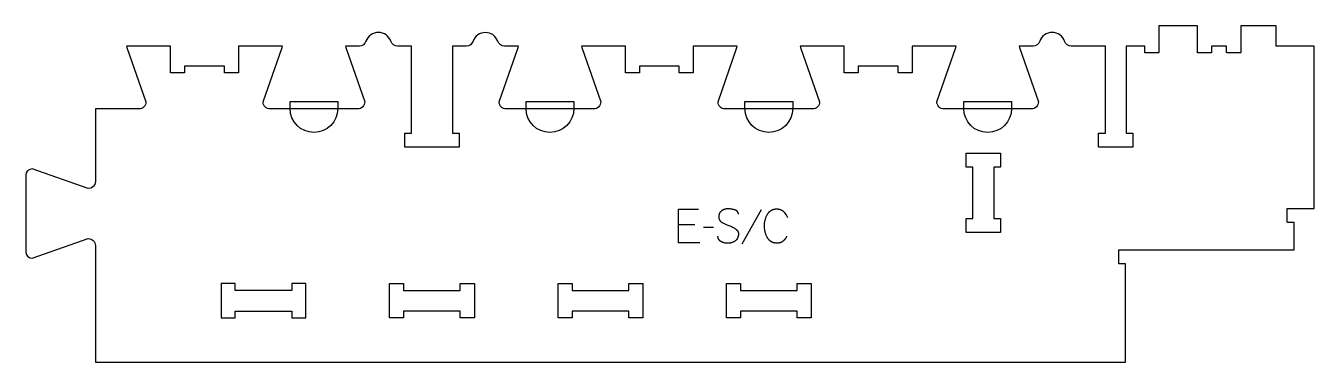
# Model space of a CAD drawing. Extents: x -576 to 571, y -136 to 164.
import ezdxf

# ---------------------------------------------------------------- set-up
doc = ezdxf.new("R2010")
doc.units = 0
for name, color, linetype in [('1_ANYTOOL_1MMDEEP_LABELS_S', 2, 'CONTINUOUS'), ('3_ANYTOOL_CUTTHROUGH_INSID', 4, 'CONTINUOUS'), ('4_ANYTOOL_CUTTHROUGH_OUTSI', 5, 'CONTINUOUS'), ('5_ANYTOOL_HALF_MILL_9MM_IN', 3, 'CONTINUOUS')]:
    doc.layers.add(name, color=color, linetype=linetype)

msp = doc.modelspace()

# ---------------------------------------------------------------- linework, layer by layer
at = {"layer": '1_ANYTOOL_1MMDEEP_LABELS_S'}
for p, q in [((78.6, -0.1), (61.4, -30.9)), ((19.5, -13.6), (4.8, -13.6)), ((36, -15.8), (27.2, -15.9))]:
    msp.add_line(p, q, dxfattribs=at)
for points in [[(23.8, -29.7), (4.8, -29.7), (4.8, 0.3), (22.7, 0.3)], [(58.2, -4.2), (58.2, -4.1), (58.2, -4), (58.2, -3.9), (58.2, -3.8), (58.2, -3.7), (58.2, -3.6), (58.2, -3.5), (58.2, -3.4), (58.2, -3.3), (58.1, -3.3), (58.1, -3.2), (58.1, -3.1), (58.1, -3), (58.1, -2.9), (58, -2.9), (58, -2.8), (58, -2.7), (58, -2.6), (57.9, -2.5), (57.9, -2.5), (57.9, -2.4), (57.8, -2.3), (57.8, -2.3), (57.7, -2.2), (57.7, -2.1), (57.7, -2), (57.6, -2), (57.6, -1.9), (57.5, -1.9), (57.5, -1.8), (57.4, -1.7), (57.4, -1.7), (57.3, -1.6), (57.3, -1.5), (57.2, -1.5), (57.1, -1.4), (57.1, -1.4), (57, -1.3), (57, -1.3), (56.9, -1.2), (56.8, -1.2), (56.8, -1.1), (56.7, -1.1), (56.6, -1), (56.5, -1), (56.5, -0.9), (56.4, -0.9), (56.3, -0.8), (56.2, -0.8), (56.2, -0.7), (56.1, -0.7), (55.9, -0.6), (55.7, -0.5), (55.5, -0.5), (55.3, -0.4), (55.1, -0.3), (54.9, -0.3), (54.1, 0), (53.3, 0.2), (52.6, 0.3), (51.8, 0.4), (51.4, 0.5), (51, 0.6), (50.7, 0.6), (50.3, 0.6), (49.9, 0.7), (49.6, 0.7), (49.2, 0.7), (48.9, 0.7), (48.7, 0.7), (48.5, 0.7), (48.3, 0.7), (48.1, 0.7), (47.9, 0.6), (47.7, 0.6), (47.5, 0.6), (47.3, 0.6), (47.2, 0.5), (47, 0.5), (46.8, 0.5), (46.6, 0.4), (46.4, 0.4), (46.2, 0.3), (46.1, 0.3), (45.9, 0.2), (45.7, 0.2), (45.5, 0.1), (45.4, 0), (45.2, 0), (45, -0.1), (44.9, -0.2), (44.7, -0.3), (44.5, -0.4), (44.4, -0.4), (44.2, -0.5), (44, -0.6), (43.9, -0.7), (43.7, -0.8), (43.6, -0.9), (43.4, -1), (43.2, -1.2), (43.1, -1.3), (42.9, -1.4), (42.8, -1.5), (42.7, -1.6), (42.5, -1.8), (42.4, -1.9), (42.3, -2), (42.2, -2.2), (42, -2.3), (41.9, -2.4), (41.8, -2.6), (41.7, -2.7), (41.6, -2.9), (41.5, -3), (41.5, -3.2), (41.4, -3.4), (41.3, -3.5), (41.2, -3.7), (41.2, -3.9), (41.1, -4), (41.1, -4.2), (41, -4.4), (41, -4.6), (40.9, -4.7), (40.9, -4.9), (40.8, -5.1), (40.8, -5.3), (40.8, -5.5), (40.8, -5.7), (40.8, -5.9), (40.8, -6.1), (40.8, -6.3), (40.8, -6.6), (40.8, -6.8), (40.8, -7), (40.8, -7.2), (40.8, -7.4), (40.9, -7.6), (40.9, -7.8), (40.9, -8), (41, -8.1), (41, -8.3), (41.1, -8.5), (41.2, -8.7), (41.2, -8.8), (41.2, -8.9), (41.3, -8.9), (41.3, -9), (41.3, -9.1), (41.4, -9.2), (41.4, -9.3), (41.5, -9.3), (41.5, -9.4), (41.6, -9.5), (41.6, -9.6), (41.7, -9.7), (41.7, -9.7), (41.8, -9.8), (41.8, -9.9), (41.9, -9.9), (41.9, -10), (42, -10.1), (42, -10.2), (42.1, -10.2), (42.2, -10.3), (42.2, -10.4), (42.3, -10.4), (42.4, -10.5), (42.5, -10.6), (42.6, -10.7), (42.8, -10.9), (42.9, -11), (43.1, -11.1), (43.2, -11.2), (43.4, -11.3), (43.6, -11.4), (44.3, -11.8), (45, -12.2), (45.8, -12.5), (46.5, -12.9), (47.3, -13.2), (48.1, -13.6), (48.9, -13.9), (49.8, -14.2), (50.6, -14.5), (51.4, -14.9), (52.2, -15.2), (52.9, -15.6), (53.7, -15.9), (54.4, -16.3), (55.1, -16.7), (55.8, -17.1), (56, -17.3), (56.1, -17.4), (56.3, -17.5), (56.4, -17.5), (56.4, -17.6), (56.5, -17.7), (56.6, -17.7), (56.6, -17.8), (56.7, -17.9), (56.8, -17.9), (56.8, -18), (56.9, -18.1), (57, -18.1), (57, -18.2), (57.1, -18.3), (57.1, -18.3), (57.2, -18.4), (57.3, -18.5), (57.3, -18.6), (57.4, -18.6), (57.4, -18.7), (57.5, -18.8), (57.5, -18.9), (57.5, -18.9), (57.6, -19), (57.6, -19.1), (57.7, -19.2), (57.7, -19.3), (57.8, -19.4), (57.8, -19.4), (57.8, -19.5), (57.9, -19.6), (57.9, -19.7), (57.9, -19.8), (58, -19.9), (58, -20), (58, -20.1), (58.1, -20.3), (58.1, -20.5), (58.1, -20.6), (58.2, -20.8), (58.2, -21.1), (58.2, -21.3), (58.2, -21.5), (58.2, -21.7), (58.2, -21.9), (58.2, -22.1), (58.2, -22.4), (58.2, -22.6), (58.2, -22.8), (58.2, -23), (58.1, -23.3), (58.1, -23.5), (58, -23.7), (58, -23.9), (57.9, -24.1), (57.9, -24.3), (57.8, -24.5), (57.8, -24.7), (57.7, -24.9), (57.6, -25.1), (57.5, -25.3), (57.4, -25.5), (57.4, -25.7), (57.3, -25.8), (57.2, -26), (57.1, -26.2), (56.9, -26.3), (56.8, -26.5), (56.7, -26.7), (56.6, -26.8), (56.4, -27), (56.3, -27.1), (56.2, -27.3), (56, -27.4), (55.9, -27.5), (55.7, -27.7), (55.5, -27.8), (55.4, -27.9), (55.2, -28), (55, -28.2), (54.7, -28.4), (54.3, -28.6), (53.9, -28.8), (53.6, -28.9), (53.2, -29.1), (52.8, -29.3), (52.4, -29.4), (52.2, -29.5), (52, -29.5), (51.8, -29.6), (51.7, -29.6), (51.5, -29.7), (51.3, -29.7), (51.1, -29.8), (50.9, -29.8), (50.5, -29.9), (50.1, -29.9), (49.6, -30), (49.2, -30), (48.8, -30), (48.4, -30), (48, -30), (47.6, -30), (47.2, -29.9), (46.8, -29.9), (46.4, -29.8), (46, -29.7), (45.7, -29.6), (45.3, -29.5), (44.9, -29.4), (44.5, -29.3), (44.2, -29.1), (43.8, -29), (43.5, -28.8), (43.1, -28.6), (42.8, -28.5), (42.6, -28.4), (42.4, -28.3), (42.3, -28.1), (42.1, -28), (42, -27.9), (41.8, -27.8), (41.7, -27.7), (41.6, -27.6), (41.4, -27.4), (41.3, -27.3), (41.2, -27.2), (41.1, -27.1), (41.1, -27), (41, -26.9), (40.9, -26.9), (40.9, -26.8), (40.9, -26.7), (40.8, -26.6), (40.8, -26.6), (40.7, -26.5), (40.7, -26.4), (40.6, -26.3), (40.6, -26.3), (40.6, -26.2), (40.5, -26.1), (40.5, -26), (40.5, -26), (40.4, -25.9), (40.4, -25.8), (40.4, -25.7), (40.3, -25.6), (40.3, -25.6), (40.2, -25.4), (40.2, -25.2), (40.2, -25.1), (40.1, -24.9), (40.1, -24.7), (40.1, -24.5), (40.1, -24.4), (40, -24.2), (40, -24), (40, -23.8)]]:
    msp.add_lwpolyline(points, dxfattribs=at)
msp.add_lwpolyline([(102.2, -7.2, 0.131103), (98.4, -1.8), (98.2, -1.7), (98.1, -1.5), (97.9, -1.4), (97.8, -1.3), (97.6, -1.2), (97.4, -1.1), (97.3, -1), (97.1, -0.9), (96.9, -0.8), (96.7, -0.7), (96.6, -0.6), (96.4, -0.5), (96.2, -0.4), (96, -0.3), (95.8, -0.3), (95.6, -0.2), (95.4, -0.1), (95.3, -0.1), (95.1, 0), (94.9, 0), (94.7, 0.1), (94.5, 0.1), (94.3, 0.2), (94, 0.2), (93.8, 0.2), (93.6, 0.3), (93.4, 0.3), (93.2, 0.3), (93, 0.3), (92.8, 0.3), (92.5, 0.3), (92.3, 0.3), (92, 0.3), (91.6, 0.3), (91.3, 0.3), (91, 0.3), (90.7, 0.2), (90.3, 0.2), (90, 0.1), (89.7, 0), (89.4, 0), (89.1, -0.1), (88.8, -0.2), (88.6, -0.3), (88.3, -0.4), (88.1, -0.5), (88, -0.6), (87.9, -0.6), (87.7, -0.7), (87.6, -0.8), (87.5, -0.8), (87.3, -0.9), (87.2, -1), (87.1, -1.1), (87, -1.1), (86.8, -1.2), (86.7, -1.3), (86.5, -1.5), (86.2, -1.7), (86, -1.9), (85.8, -2.1), (85.5, -2.3), (85.3, -2.5), (85.1, -2.8), (84.9, -3), (84.7, -3.3), (84.5, -3.5), (84.3, -3.8), (84.1, -4.1), (84, -4.4), (83.6, -5), (83.3, -5.6), (83, -6.2), (82.7, -6.8), (82.5, -7.4), (82.3, -8), (82.1, -8.6), (81.9, -9.3), (81.7, -9.9), (81.6, -10.6), (81.4, -11.2), (81.3, -11.9), (81.3, -12.6), (81.2, -13.3), (81.2, -14), (81.2, -14.7), (81.2, -15.4), (81.2, -16), (81.3, -16.7), (81.4, -17.4), (81.5, -18.1), (81.6, -18.7), (81.7, -19.4), (81.9, -20), (82.1, -20.7), (82.3, -21.3), (82.5, -22), (82.8, -22.6), (83, -23.2), (83.3, -23.8), (83.7, -24.4), (84, -25), (84.2, -25.3), (84.4, -25.6), (84.6, -25.8), (84.8, -26.1), (85, -26.3), (85.2, -26.6), (85.4, -26.8), (85.6, -27), (85.8, -27.2), (86.1, -27.4), (86.3, -27.6), (86.6, -27.8), (86.7, -27.9), (86.8, -28), (86.9, -28.1), (87.1, -28.2), (87.2, -28.3), (87.3, -28.3), (87.5, -28.4), (87.6, -28.5), (87.9, -28.6), (88.2, -28.8), (88.4, -28.9), (88.7, -29), (89, -29.1), (89.3, -29.2), (89.6, -29.3), (89.9, -29.4), (90.3, -29.4), (90.6, -29.5), (90.9, -29.5), (91.3, -29.6), (91.6, -29.6), (91.9, -29.6), (92.3, -29.7), (92.7, -29.7), (93, -29.7), (93.4, -29.6), (93.6, -29.6), (93.8, -29.6), (94, -29.6), (94.1, -29.6), (94.3, -29.5), (94.5, -29.5), (94.7, -29.5), (94.8, -29.4), (95, -29.4), (95.2, -29.3), (95.3, -29.3), (95.5, -29.3), (95.7, -29.2), (95.8, -29.1), (96, -29.1), (96.1, -29), (96.3, -29), (96.5, -28.9), (96.6, -28.8), (96.8, -28.7), (96.9, -28.7), (97.1, -28.6), (97.2, -28.5), (97.3, -28.4), (97.5, -28.3), (97.6, -28.2), (97.8, -28.1), (97.9, -28), (98.2, -27.8), (98.4, -27.6), (98.7, -27.4), (98.9, -27.2), (99.2, -26.9), (99.4, -26.7), (99.6, -26.4), (99.9, -26.2), (100.1, -25.9), (100.3, -25.6), (100.5, -25.3), (100.7, -25.1), (100.9, -24.8), (101.1, -24.5), (101.3, -24.1), (101.5, -23.8)], format="xyb", dxfattribs=at)
at = {"layer": '3_ANYTOOL_CUTTHROUGH_INSID'}
for points in [[(261.1, -20.3), (261.1, -7.8), (267.1, -7.8), (267.1, 37.7), (261.1, 37.7), (261.1, 50.2), (291.6, 50.2), (291.6, 37.7), (285.6, 37.7), (285.6, -7.8), (291.6, -7.8), (291.6, -20.3)], [(-339.4, -71.9), (-389.9, -71.9), (-389.9, -65.9), (-402.4, -65.9), (-402.4, -96.4), (-389.9, -96.4), (-389.9, -90.4), (-339.4, -90.4), (-339.4, -96.4), (-326.9, -96.4), (-326.9, -65.9), (-339.4, -65.9)], [(-189.4, -71.9), (-189.4, -65.9), (-176.9, -65.9), (-176.9, -96.4), (-189.4, -96.4), (-189.4, -90.4), (-239.9, -90.4), (-239.9, -96.4), (-252.4, -96.4), (-252.4, -65.9), (-239.9, -65.9), (-239.9, -71.9)], [(-39.4, -71.9), (-39.4, -65.9), (-26.9, -65.9), (-26.9, -96.4), (-39.4, -96.4), (-39.4, -90.4), (-89.9, -90.4), (-89.9, -96.4), (-102.4, -96.4), (-102.4, -65.9), (-89.9, -65.9), (-89.9, -71.9)], [(110.6, -71.9), (110.6, -65.9), (123.1, -65.9), (123.1, -96.4), (110.6, -96.4), (110.6, -90.4), (60.1, -90.4), (60.1, -96.4), (47.6, -96.4), (47.6, -65.9), (60.1, -65.9), (60.1, -71.9)]]:
    msp.add_lwpolyline(points, close=True, dxfattribs=at)
at = {"layer": '4_ANYTOOL_CUTTHROUGH_OUTSI'}
msp.add_lwpolyline([(-184, 145.6), (-196.4, 145.6), (-196.4, 68.1), (-190.7, 68.1, -0.414214), (-190.4, 67.9), (-190.4, 55.9, -0.414214), (-190.7, 55.6), (-238.7, 55.6, -0.414214), (-238.9, 55.9), (-238.9, 67.9, -0.414214), (-238.7, 68.1), (-232.9, 68.1), (-232.9, 145.6), (-245.3, 145.6, -0.317837), (-251.2, 149.8, 0.707107), (-273.4, 149.8, -0.317837), (-279.3, 145.6), (-291.7, 145.6), (-291.4, 144.2), (-274.5, 96), (-274.5, 95.9, -0.414214), (-280.8, 89.6), (-358.8, 89.6, -0.414214), (-365, 95.9), (-365, 96), (-348.1, 144.2), (-347.9, 145.6), (-387, 145.6), (-387, 121.9, -0.414214), (-387.2, 121.6), (-399.2, 121.6, -0.414214), (-399.5, 121.9), (-399.5, 127.6), (-435, 127.6), (-435, 121.9, -0.414214), (-435.2, 121.6), (-447.2, 121.6, -0.414214), (-447.5, 121.9), (-447.5, 145.6), (-486.6, 145.6), (-486.3, 144.2), (-469.4, 96), (-469.4, 95.9, -0.414214), (-475.7, 89.6), (-514.4, 89.6), (-514.4, 24.9, -0.411451), (-520.7, 18.7), (-520.7, 18.7), (-570.7, 36.2, 0.412073), (-576.4, 30.5), (-576.4, -37.5, 0.412073), (-570.7, -43.3), (-520.7, -25.8), (-520.7, -25.8, -0.414214), (-514.4, -32), (-514.4, -135.9), (403.1, -135.9), (403.1, -48.4), (397.3, -48.4, -0.414214), (397.1, -48.1), (397.1, -36.1, -0.414214), (397.3, -35.9), (553.1, -35.9), (553.1, -11.4), (547.3, -11.4, -0.414214), (547.1, -11.1), (547.1, 0.9, -0.414214), (547.3, 1.1), (571.1, 1.1), (571.1, 145.6), (537.3, 145.6, -0.414214), (537.1, 145.9), (537.1, 163.6), (505.6, 163.6), (505.6, 139.9, -0.414214), (505.3, 139.6), (493.3, 139.6, -0.414214), (493.1, 139.9), (493.1, 145.6), (479.6, 145.6), (479.6, 139.9, -0.414214), (479.3, 139.6), (467.3, 139.6, -0.414214), (467.1, 139.9), (467.1, 163.6), (432.6, 163.6), (432.6, 139.9, -0.414214), (432.3, 139.6), (420.3, 139.6, -0.414214), (420.1, 139.9), (420.1, 145.6), (403.6, 145.6), (403.6, 68.1), (409.3, 68.1, -0.414214), (409.6, 67.9), (409.6, 55.9, -0.414214), (409.3, 55.6), (379.3, 55.6, -0.414214), (379.1, 55.9), (379.1, 67.9, -0.414214), (379.3, 68.1), (385.1, 68.1), (385.1, 145.6), (354.7, 145.6, -0.317837), (348.8, 149.8, 0.707107), (326.6, 149.8, -0.317837), (320.7, 145.6), (308.3, 145.6), (308.6, 144.2), (325.5, 96), (325.5, 95.9, -0.414214), (319.2, 89.6), (241.2, 89.6, -0.414214), (235, 95.9), (235, 96), (251.9, 144.2), (252.1, 145.6), (213, 145.6), (213, 121.9, -0.414214), (212.8, 121.6), (200.8, 121.6, -0.414214), (200.5, 121.9), (200.5, 127.6), (165, 127.6), (165, 121.9, -0.414214), (164.8, 121.6), (152.8, 121.6, -0.414214), (152.5, 121.9), (152.5, 145.6), (113.4, 145.6), (113.7, 144.2), (130.6, 96), (130.6, 95.9, -0.414214), (124.3, 89.6), (46.3, 89.6, -0.414214), (40.1, 95.9), (40.1, 96), (57, 144.2), (57.2, 145.6), (18.1, 145.6), (18.1, 121.9, -0.414214), (17.9, 121.6), (5.9, 121.6, -0.414214), (5.6, 121.9), (5.6, 127.6), (-29.9, 127.6), (-29.9, 121.9, -0.414214), (-30.1, 121.6), (-42.1, 121.6, -0.414214), (-42.4, 121.9), (-42.4, 145.6), (-81.5, 145.6), (-81.2, 144.2), (-64.3, 96), (-64.3, 95.9, -0.414214), (-70.6, 89.6), (-148.6, 89.6, -0.414214), (-154.8, 95.9), (-154.8, 96), (-137.9, 144.2), (-137.7, 145.6), (-150.1, 145.6, -0.317837), (-156, 149.8, 0.707107), (-178.1, 149.8, -0.317837)], format="xyb", close=True, dxfattribs=at)
at = {"layer": '5_ANYTOOL_HALF_MILL_9MM_IN'}
for points in [[(-298.5, 89.9, -1), (-341, 89.9), (-341, 96.1), (-298.5, 96.1)], [(-88.3, 89.9, -1), (-130.8, 89.9), (-130.8, 96.1), (-88.3, 96.1)], [(106.6, 89.9, -1), (64.1, 89.9), (64.1, 96.1), (106.6, 96.1)], [(301.5, 89.9, -1), (259, 89.9), (259, 96.1), (301.5, 96.1)]]:
    msp.add_lwpolyline(points, format="xyb", close=True, dxfattribs=at)

doc.saveas('drawing.dxf')
